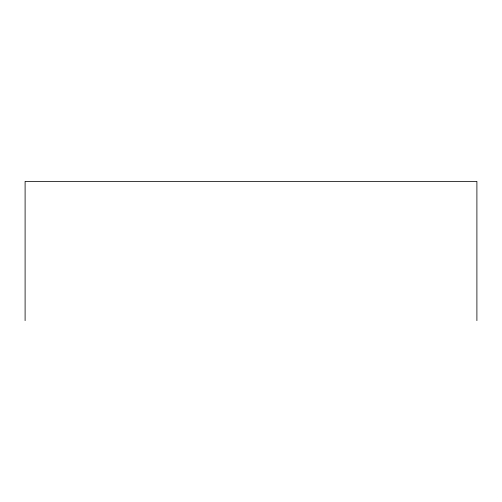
<?xml version="1.0" encoding="UTF-8"?>
<svg xmlns="http://www.w3.org/2000/svg" width="502" height="502" viewBox="0 0 502 502"><rect width="100%" height="100%" fill="white"/><g stroke="black" fill="none" stroke-linecap="round" stroke-linejoin="round"><path stroke-width="0.75" d="M476.9 320.615L476.9 181.385L25.1 181.385L25.1 320.615"/></g></svg>
